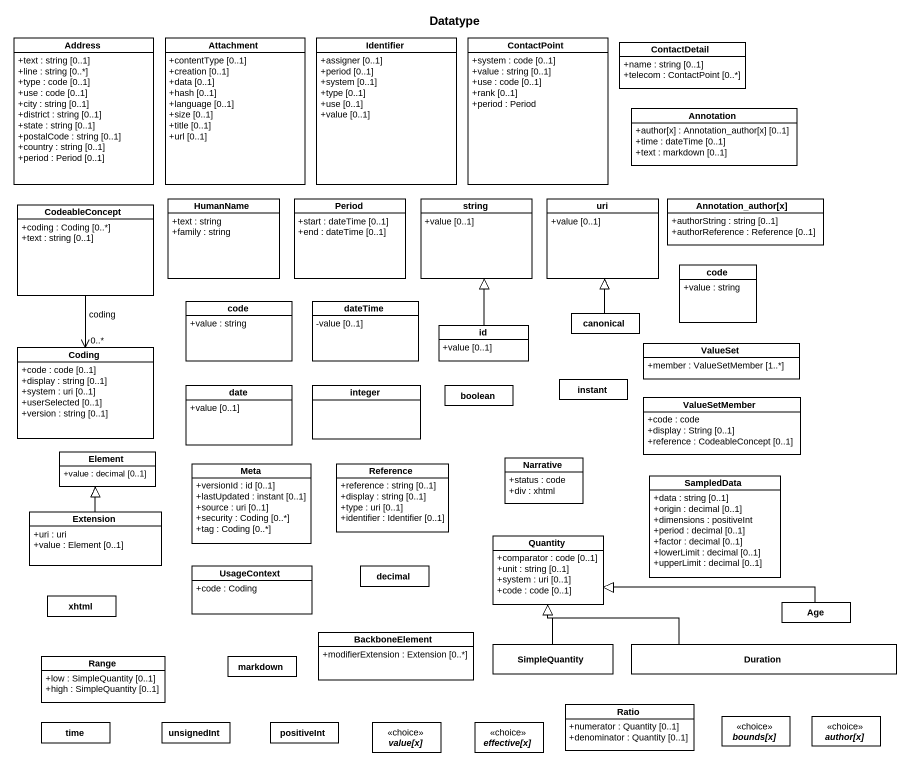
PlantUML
@startuml
title Datatype
hide circle
hide empty members
skinparam classAttributeIconSize 0
class Address {
  +text : string [0..1]
  +line : string [0..*]
  +type : code [0..1]
  +use : code [0..1]
  +city : string [0..1]
  +district : string [0..1]
  +state : string [0..1]
  +postalCode : string [0..1]
  +country : string [0..1]
  +period : Period [0..1]
}
class Attachment {
  +contentType [0..1]
  +creation [0..1]
  +data [0..1]
  +hash [0..1]
  +language [0..1]
  +size [0..1]
  +title [0..1]
  +url [0..1]
}
class Identifier {
  +assigner [0..1]
  +period [0..1]
  +system [0..1]
  +type [0..1]
  +use [0..1]
  +value [0..1]
}
class ContactPoint {
  +system : code [0..1]
  +value : string [0..1]
  +use : code [0..1]
  +rank [0..1]
  +period : Period
}
class ContactDetail {
  +name : string [0..1]
  +telecom : ContactPoint [0..*]
}
class "Annotation" as Annotation_ {
  +author[x] : Annotation_author[x] [0..1]
  +time : dateTime [0..1]
  +text : markdown [0..1]
}
class HumanName {
  +text : string
  +family : string
}
class Period {
  +start : dateTime [0..1]
  +end : dateTime [0..1]
}
class string {
  +value [0..1]
}
class uri {
  +value [0..1]
}
class "Annotation_author[x]" as Annotation_author_x {
  +authorString : string [0..1]
  +authorReference : Reference [0..1]
}
class CodeableConcept {
  +coding : Coding [0..*]
  +text : string [0..1]
}
class code {
  +value : string
}
class "code" as code_2 {
  +value : string
}
class dateTime {
  -value [0..1]
}
class canonical
class Coding {
  +code : code [0..1]
  +display : string [0..1]
  +system : uri [0..1]
  +userSelected [0..1]
  +version : string [0..1]
}
class id {
  +value [0..1]
}
class ValueSet {
  +member : ValueSetMember [1..*]
}
class date {
  +value [0..1]
}
class integer
class boolean
class instant
class ValueSetMember {
  +code : code
  +display : String [0..1]
  +reference : CodeableConcept [0..1]
}
class Element {
  +value : decimal [0..1]
}
class Meta {
  +versionId : id [0..1]
  +lastUpdated : instant [0..1]
  +source : uri [0..1]
  +security : Coding [0..*]
  +tag : Coding [0..*]
}
class Reference {
  +reference : string [0..1]
  +display : string [0..1]
  +type : uri [0..1]
  +identifier : Identifier [0..1]
}
class Narrative {
  +status : code
  +div : xhtml
}
class SampledData {
  +data : string [0..1]
  +origin : decimal [0..1]
  +dimensions : positiveInt
  +period : decimal [0..1]
  +factor : decimal [0..1]
  +lowerLimit : decimal [0..1]
  +upperLimit : decimal [0..1]
}
class Extension {
  +uri : uri
  +value : Element [0..1]
}
class Quantity {
  +comparator : code [0..1]
  +unit : string [0..1]
  +system : uri [0..1]
  +code : code [0..1]
}
class UsageContext {
  +code : Coding
}
class decimal
class xhtml
class Age
class Range {
  +low : SimpleQuantity [0..1]
  +high : SimpleQuantity [0..1]
}
class markdown
class BackboneElement {
  +modifierExtension : Extension [0..*]
}
class SimpleQuantity
class Duration
class time
class unsignedInt
class positiveInt
abstract class "value[x]" as value_x <<choice>>
abstract class "effective[x]" as effective_x <<choice>>
class Ratio {
  +numerator : Quantity [0..1]
  +denominator : Quantity [0..1]
}
abstract class "bounds[x]" as bounds_x <<choice>>
abstract class "author[x]" as author_x <<choice>>
CodeableConcept --> "0..*" Coding : coding
canonical -up-|> uri
id -up-|> string
Extension -up-|> Element
Age -left-|> Quantity
SimpleQuantity -up-|> Quantity
Duration -left-|> Quantity
@enduml
